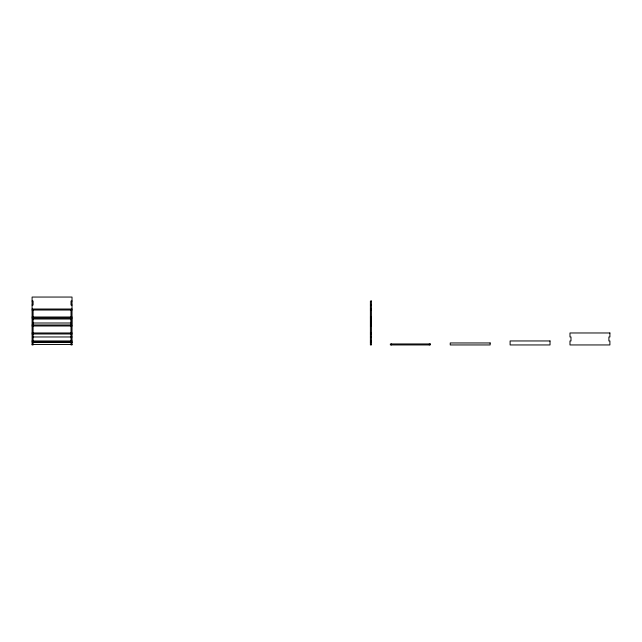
<?xml version="1.0" encoding="UTF-8"?>
<svg xmlns="http://www.w3.org/2000/svg" width="642" height="642" viewBox="0 0 642 642"><rect width="100%" height="100%" fill="white"/><g stroke="black" fill="none" stroke-linecap="round" stroke-linejoin="round"><path stroke-width="0.96" d="M32.1 301.042L33.095 301.042L33.095 305.03L32.1 305.03M72.016 301.042L71.021 301.042L71.021 305.03L72.016 305.03M370.394 305.03L371.397 305.03M32.1 309.027L72.016 309.027M370.394 309.027L371.397 309.027M32.1 310.022L72.016 310.022M370.394 310.022L371.397 310.022M32.1 317.012L72.016 317.012M370.394 317.012L371.397 317.012M32.1 318.007L72.016 318.007M370.394 318.007L371.397 318.007M33.095 319.002L72.016 319.002M370.394 319.002L371.397 319.002M71.021 321L72.016 321M370.394 321L371.397 321M33.095 322.998L72.016 322.998M370.394 322.998L371.397 322.998M32.1 324.988L72.016 324.988M370.394 324.988L371.397 324.988M32.1 325.992L72.016 325.992M370.394 325.992L371.397 325.992M32.1 332.973L72.016 332.973M370.394 332.973L371.397 332.973M32.1 333.976L72.016 333.976M370.394 333.976L371.397 333.976M33.095 336.97L72.016 336.97M370.394 336.97L371.397 336.97M32.1 340.958L72.016 340.958M370.394 340.958L371.397 340.958M32.1 341.953L72.016 341.953M370.394 341.953L371.397 341.953M33.095 342.459L72.016 342.459M370.394 342.459L371.397 342.459M32.1 344.449L72.016 344.449M370.394 344.449L371.397 344.449M429.273 343.952L429.273 344.947M391.355 343.952L391.355 344.947M71.021 310.022L71.021 340.958M71.021 341.953L71.021 344.947L72.016 344.947L72.016 297.053L32.1 297.053L32.1 344.947L33.095 344.947L33.095 341.953M33.095 310.022L33.095 340.958M371.397 301.042L370.394 301.042L370.394 344.947L371.397 344.947L371.397 301.042M609.9 332.973L569.984 332.973L569.984 336.97L570.979 336.97L570.979 340.958L569.984 340.958L569.984 344.947L609.9 344.947L609.9 340.958L608.905 340.958L608.905 336.97L609.9 336.97L609.9 332.973M550.025 340.958L510.109 340.958L510.109 344.947L550.025 344.947L550.025 340.958M490.151 342.956L450.235 342.956L450.235 344.947L490.151 344.947L490.151 342.956M430.276 343.952L390.352 343.952L390.352 344.947L430.276 344.947L430.276 343.952"/></g></svg>
